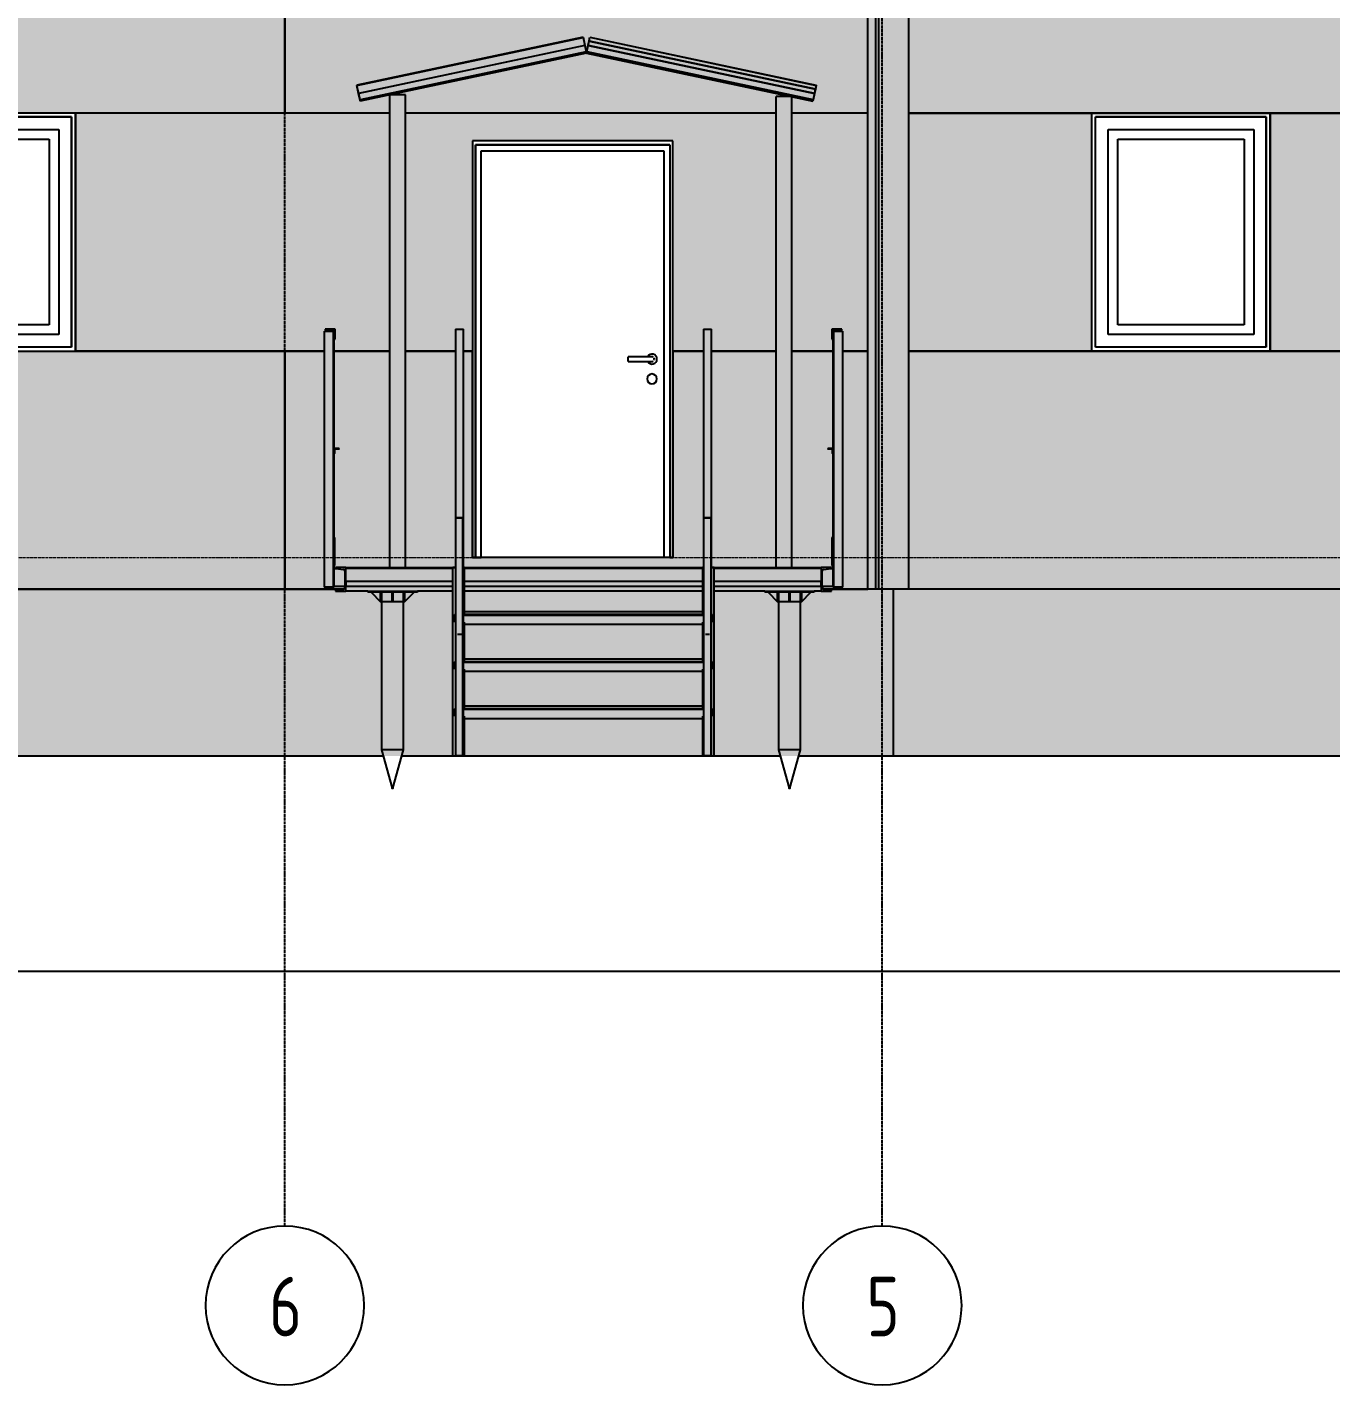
# Model space of a CAD drawing. Header units: millimetres. Extents: x 2162 to 93478, y -2737 to 52379.
# Drawn here: x 44127 to 50695, y 27258 to 34100 of the extents above; entities that cross this region are included whole.
import ezdxf

# ---------------------------------------------------------------- set-up
doc = ezdxf.new("R2010")
doc.units = ezdxf.units.MM
for name, pattern in [('Штрих 2 х 1 мм', [3, 2, -1]), ('Штрихпунктир 15 х 2 х 2 мм', [19, 15, -2, 0, -2]), ('Штрихпунктирная', [30, 25, -2.25, 0.5, -2.25])]:
    doc.linetypes.add(name, pattern=pattern)
doc.layers.add('Axes', color=40, linetype='Штрихпунктирная')
doc.layers.add('Dimension', color=4, linetype='Continuous')
for name, color, linetype, lineweight in [('Door', 7, 'Continuous', 18), ('Level', 7, 'Continuous', 9), ('Text', 219, 'Continuous', 20)]:
    doc.layers.add(name, color=color, linetype=linetype, lineweight=lineweight)
doc.styles.add('GOST Common_1', font='gost.shx', dxfattribs={"width": 0.8, "height": 250})
doc.styles.add('KOTE', font='romrust.shx', dxfattribs={"width": 0.8})
doc.dimstyles.new('ayala 100', dxfattribs={"dimscale": 50, "dimtxt": 6, "dimasz": 4.4, "dimexe": 3, "dimexo": 5, "dimgap": 1, "dimtad": 1, "dimtoh": 1, "dimdec": 0, "dimzin": 9, "dimdsep": 46, "dimtxsty": 'KOTE', "dimblk": 'ARCHTICK', "dimcen": 0, "dimdle": 3, "dimclrd": 4, "dimclre": 4, "dimclrt": 3, "dimadec": 0, "dimazin": 0, "dimtfac": 0.666667, "dimtdec": 0, "dimtix": 1, "dimtmove": 1, "dimatfit": 0, "dimfxl": 1, "dimtvp": 1, "dimtolj": 1, "dimarcsym": 0})

# ---------------------------------------------------------------- blocks, each defined once
blk = doc.blocks.new('wind02')
for p, q in [((-48392.2, 2240), (-48392.2, 1040)), ((-47492.2, 2240), (-48392.2, 2240)), ((-48372.2, 1060), (-48372.2, 2220)), ((-47512.2, 2220), (-48372.2, 2220)), ((-48372.2, 1060), (-48372.2, 2220)), ((-48372.2, 2220), (-47512.2, 2220)), ((-47512.2, 1060), (-47512.2, 2220)), ((-47512.2, 2220), (-47512.2, 1060)), ((-47492.2, 2240), (-47492.2, 1040)), ((-48309.2, 2157), (-47575.2, 2157)), ((-48309.2, 1123), (-48309.2, 2157)), ((-47575.2, 2157), (-47575.2, 1123)), ((-48260.2, 1172), (-48260.2, 2108)), ((-48260.2, 2108), (-47624.2, 2108)), ((-47624.2, 2108), (-47624.2, 1172)), ((-47624.2, 1172), (-48260.2, 1172)), ((-47575.2, 1123), (-48309.2, 1123)), ((-48392.2, 1040), (-47492.2, 1040)), ((-47512.2, 1060), (-48372.2, 1060)), ((-47512.2, 1060), (-48372.2, 1060))]:
    blk.add_line(p, q)
blk = doc.blocks.new('_ArchTick')
at = {"color": 0, "linetype": 'ByBlock', "const_width": 0.15}
blk.add_lwpolyline([(-0.5, -0.5), (0.5, 0.5)], dxfattribs=at)
blk = doc.blocks.new('*D80')
at = {"layer": 'Defpoints', "color": 0, "transparency": 16777216}
for p in [(60470.5, 29342.6), (6185.5, 28827.3), (60470.5, 28827.3)]:
    blk.add_point(p, dxfattribs=at)
at = {"layer": 'Dimension', "color": 4, "lineweight": -2, "transparency": 16777216}
for p, q in [((6185.5, 29077.3), (6185.5, 29492.6)), ((60470.5, 29077.3), (60470.5, 29492.6)), ((6035.5, 29342.6), (60620.5, 29342.6))]:
    blk.add_line(p, q, dxfattribs=at)
at = {"layer": 'Dimension', "color": 4, "lineweight": -2, "transparency": 16777216, "xscale": 220, "yscale": 220, "zscale": 220, "rotation": 180}
blk.add_blockref('_ArchTick', (6185.5, 29342.6), dxfattribs=at)
at = {"layer": 'Dimension', "color": 4, "lineweight": -2, "transparency": 16777216, "xscale": 220, "yscale": 220, "zscale": 220}
blk.add_blockref('_ArchTick', (60470.5, 29342.6), dxfattribs=at)
at = {"layer": 'Dimension', "color": 3, "transparency": 16777216, "insert": (33328, 29542.6), "char_height": 300, "attachment_point": 5, "style": 'KOTE'}
blk.add_mtext('\\A1;54285', dxfattribs=at)

msp = doc.modelspace()

# ---------------------------------------------------------------- hatches: boundary and pattern name
at = {"true_color": 0xecece7}
h = msp.add_hatch(color=254, dxfattribs=at)
h.dxf.hatch_style = 1
h.paths.add_polyline_path([(39405.5, 34607.7), (36395.5, 34607.7), (36395.5, 33667.6), (37450.5, 33667.6), (37450.5, 33667.7), (38350.5, 33667.7), (39405.5, 33667.6)])
h.paths.add_polyline_path([(36395.5, 34607.7), (33385.5, 34607.7), (33385.5, 33667.6), (34440.5, 33667.6), (34440.5, 33667.7), (35340.5, 33667.7), (36395.5, 33667.6)])
h.paths.add_polyline_path([(42415.5, 34607.7), (39405.5, 34607.7), (39405.5, 33667.6), (40460.1, 33667.6), (40460.1, 33667.7), (41360.1, 33667.7), (42415.5, 33667.6)])
h.paths.add_polyline_path([(40460.1, 33667.6), (39405.5, 33667.6), (39405.5, 32467.6), (40460.1, 32467.6)])
h.paths.add_polyline_path([(42415.5, 33667.6), (41360.1, 33667.6), (41360.1, 32467.6), (42415.5, 32467.6)])
h.paths.add_polyline_path([(42415.5, 32467.6), (41360.1, 32467.6), (40460.1, 32467.6), (39405.5, 32467.6), (39405.5, 31427.7), (42415.5, 31427.7)])
h.paths.add_polyline_path([(39405.5, 32467.6), (38350.5, 32467.6), (37450.5, 32467.6), (36395.5, 32467.6), (36395.5, 31427.7), (39405.5, 31427.7)])
h.paths.add_polyline_path([(39405.5, 31427.7), (36395.5, 31427.7), (36395.5, 31267.7), (39405.5, 31267.7)])
h.paths.add_polyline_path([(42415.5, 31427.7), (39405.5, 31427.7), (39405.5, 31267.7), (42415.5, 31267.7)])
h.paths.add_polyline_path([(37450.5, 33667.6), (36395.5, 33667.6), (36395.5, 32467.6), (37450.5, 32467.6)])
h.paths.add_polyline_path([(39405.5, 33667.6), (38350.5, 33667.6), (38350.5, 32467.6), (39405.5, 32467.6)])
h.paths.add_polyline_path([(36395.5, 33667.6), (35340.5, 33667.6), (35340.5, 32467.6), (36395.5, 32467.6)])
h.paths.add_polyline_path([(34440.5, 33667.6), (33385.5, 33667.6), (33385.5, 32467.6), (34440.5, 32467.6)])
h.paths.add_polyline_path([(36395.5, 32467.6), (35340.5, 32467.6), (34440.5, 32467.6), (33385.5, 32467.6), (33385.5, 31427.7), (36395.5, 31427.7)])
h.paths.add_polyline_path([(36395.5, 31427.7), (33385.5, 31427.7), (33385.5, 31267.7), (36395.5, 31267.7)])
h.paths.add_polyline_path([(45425.5, 32467.6), (44370.1, 32467.6), (43470.1, 32467.6), (42415.5, 32467.6), (42415.5, 31427.7), (45425.5, 31427.7)])
h.paths.add_polyline_path([(43470.1, 33667.6), (42415.5, 33667.6), (42415.5, 32467.6), (43470.1, 32467.6)])
h.paths.add_polyline_path([(45425.5, 34607.7), (42415.5, 34607.7), (42415.5, 33667.6), (43470.1, 33667.6), (43470.1, 33667.7), (44370.1, 33667.7), (45425.5, 33667.6)])
h.paths.add_polyline_path([(45425.5, 33667.6), (44370.1, 33667.6), (44370.1, 32467.6), (45425.5, 32467.6)])
h.paths.add_polyline_path([(45425.5, 31427.7), (42415.5, 31427.7), (42415.5, 31267.7), (45425.5, 31267.7)])
h = msp.add_hatch(color=254, dxfattribs=at)
h.dxf.hatch_style = 1
h.paths.add_polyline_path([(45953.8, 33667.6), (45425.5, 33667.6), (45425.5, 32467.6), (45624, 32467.6), (45624, 32567.7), (45625.8, 32567.7), (45630.8, 32572.7, -0.414214), (45629, 32574.5), (45629, 32577.7), (45679, 32577.7), (45679, 32527.7), (45678.5, 32467.6), (45953.8, 32467.6)])
h.paths.add_polyline_path([(48363, 34207.6), (48362.6, 34207.6), (48362.6, 34246.7), (48362.6, 34607.7), (45425.5, 34607.7), (45425.5, 33667.6), (45953.8, 33667.6), (45953.8, 33759.2), (45805.4, 33727.7), (45804, 33734.5), (45797.2, 33766.3), (45788.4, 33807.9), (46928.4, 34050.2), (46937.2, 34008.6), (46944, 33976.9), (46946.4, 33976.4), (46946.6, 33977.3), (46953.6, 34008.3), (46953.8, 34009.2), (46953.4, 34009.3), (46958, 34031.3), (46958.1, 34031.7), (46962.1, 34050.2), (48102.5, 33807.8), (48098.3, 33788.4), (48098.3, 33788), (48093.6, 33766), (48086.8, 33734), (48085.4, 33727.7), (47980, 33750.1), (47980, 33667.6), (48363, 33667.6)])
h.paths.add_polyline_path([(47900, 33750.1), (47980, 33750.1), (46945.4, 33970), (45953.8, 33759.2), (46033.8, 33759.2), (46033.8, 33667.6), (47900, 33667.6)], flags=17)
h.paths.add_polyline_path([(48363, 33667.6), (47980, 33667.6), (47980, 32467.6), (48186, 32467.6), (48186, 32527.7), (48181, 32527.7), (48181, 32577.7), (48231, 32577.7), (48231, 32567.7), (48234.2, 32567.7), (48236, 32567.7), (48236, 32467.6), (48363, 32467.6)])
h.paths.add_polyline_path([(48186, 32467.6), (47980, 32467.6), (47980, 31427.7), (48182, 31427.7), (48182, 31527.7), (48186, 31527.7), (48186, 31952.7), (48183, 31952.7), (48183, 31953.9, 1), (48185.4, 31953.9), (48186, 32019.6)])
h.paths.add_polyline_path([(48363, 32467.6), (48236, 32467.6), (48236, 31427.7), (48363, 31427.7)])
h.paths.add_polyline_path([(48363, 31427.7), (48236, 31427.7), (48236, 31277.7), (48234.2, 31277.7), (48196.5, 31277.7), (48191, 31277.7), (48189.2, 31277.7), (48186, 31277.7), (48186, 31282.7), (48134, 31282.7), (48134, 31270.6, 0.158626), (48137.6, 31267.7), (48363, 31267.7)])
h.paths.add_polyline_path([(45624, 32467.6), (45425.5, 32467.6), (45425.5, 31427.7), (45624, 31427.7)])
h.paths.add_polyline_path([(45624, 31427.7), (45425.5, 31427.7), (45425.5, 31267.7), (45722.4, 31267.7, 0.310096), (45727.2, 31274.7), (45727.2, 31282.7), (45674, 31282.7), (45674, 31277.7), (45670.8, 31277.7), (45669, 31277.7), (45663.5, 31277.7), (45625.8, 31277.7), (45624, 31277.7)])
at = {"true_color": 0x61993b}
h = msp.add_hatch(color=85, dxfattribs=at)
h.dxf.hatch_style = 1
h.paths.add_polyline_path([(48568, 34207.7), (48363, 34207.7), (48363, 31267.7), (48568, 31267.7)])
at = {"true_color": 0xecece7}
h = msp.add_hatch(color=254, dxfattribs=at)
h.dxf.hatch_style = 1
h.paths.add_polyline_path([(51445.5, 34207.6), (50860.9, 34207.6), (49860.9, 34207.6), (48860.9, 34207.6), (48568, 34207.6), (48568, 33667.6), (49490.1, 33667.6), (49490.1, 33667.7), (50390.1, 33667.7), (51445.5, 33667.6)])
h.paths.add_polyline_path([(51500, 34207.6), (51445.5, 34207.6), (51445.5, 33667.6), (51500, 33667.6)])
h.paths.add_polyline_path([(51445.5, 33667.6), (50390.1, 33667.6), (50390.1, 32467.6), (51445.5, 32467.6)])
h.paths.add_polyline_path([(51500, 33667.6), (51445.5, 33667.6), (51445.5, 32467.6), (51500, 32467.6)])
h.paths.add_polyline_path([(49490.1, 33667.6), (48631.6, 33667.6), (48568, 33667.6), (48568, 32467.6), (49490.1, 32467.6)])
h.paths.add_polyline_path([(51445.5, 32467.6), (48568, 32467.6), (48568, 31427.7), (51445.5, 31427.7)])
h.paths.add_polyline_path([(51500, 32467.6), (51445.5, 32467.6), (51445.5, 31427.7), (51500, 31427.7)])
h.paths.add_polyline_path([(51500, 31427.7), (51445.5, 31427.7), (51445.5, 31267.7), (51500, 31267.7)])
h.paths.add_polyline_path([(51445.5, 31427.7), (48568, 31427.7), (48568, 31267.7), (51445.5, 31267.7)])
at = {"true_color": 0x61993b}
h = msp.add_hatch(color=85, dxfattribs=at)
h.dxf.hatch_style = 1
h.paths.add_polyline_path([(45788.6, 33806.9), (45797.2, 33766.3), (46937.2, 34008.6), (46928.6, 34049.2)])
h.paths.add_polyline_path([(45797.2, 33766.3), (45804, 33734.5), (46944, 33976.8), (46937.2, 34008.6)])
h.paths.add_polyline_path([(45804, 33734.5), (45805.2, 33728.6), (46945.2, 33971), (46944, 33976.8)])
h = msp.add_hatch(color=85, dxfattribs=at)
h.dxf.hatch_style = 1
h.paths.add_polyline_path([(48086.6, 33735), (48093.4, 33767), (46953.4, 34009.3), (46946.6, 33977.3)])
h.paths.add_polyline_path([(46958, 34031.3), (46953.4, 34009.3), (48093.4, 33767), (48098, 33789)])
h.paths.add_polyline_path([(46962.1, 34050.2), (46958.1, 34031.7), (48098.1, 33789.3), (48102.1, 33807.9)])
h.paths.add_polyline_path([(46946.6, 33977.3), (46945.2, 33971), (48085.2, 33728.6), (48086.6, 33735)])
h = msp.add_hatch(color=85, dxfattribs=at)
h.dxf.hatch_style = 1
h.paths.add_polyline_path([(46033.8, 33776.8), (45953.8, 33776.9), (45953.8, 31377.8), (46033.8, 31377.7)])
h = msp.add_hatch(color=85, dxfattribs=at)
h.dxf.hatch_style = 1
h.paths.add_polyline_path([(47980, 33759.1), (47900, 33759.3), (47900, 31377.7), (47980, 31377.5)])
at = {"true_color": 0xecece7}
h = msp.add_hatch(color=254, dxfattribs=at)
h.dxf.hatch_style = 1
h.paths.add_polyline_path([(46370.1, 33527.7), (47380.1, 33527.7), (47380.1, 32467.6), (47534.9, 32467.6), (47534.9, 32563.7), (47534.9, 32577.7), (47574.9, 32577.7), (47574.9, 32563.7), (47574.9, 32467.6), (47900, 32467.6), (47900, 33667.6), (46033.8, 33667.6), (46033.8, 32467.6), (46284.9, 32467.6), (46284.9, 32563.7), (46284.9, 32577.7), (46324.9, 32577.7), (46324.9, 32563.7), (46324.9, 32467.6), (46370.1, 32467.6)])
h.paths.add_polyline_path([(47574.9, 31627.7), (47574.9, 31427.7), (47900, 31427.7), (47900, 32467.6), (47574.9, 32467.6)])
h.paths.add_polyline_path([(46033.8, 31427.7), (46284.9, 31427.7), (46284.9, 31627.7), (46284.9, 32467.6), (46033.8, 32467.6)])
h.paths.add_polyline_path([(47534.9, 32467.6), (47380.1, 32467.6), (47380.1, 31427.7), (47534.9, 31427.7), (47534.9, 31627.7)])
h.paths.add_polyline_path([(46324.9, 31627.7), (46324.9, 31427.7), (46370.1, 31427.7), (46370.1, 32467.6), (46324.9, 32467.6)])
at = {"true_color": 0x61993b}
h = msp.add_hatch(color=85, dxfattribs=at)
h.dxf.hatch_style = 1
h.paths.add_polyline_path([(45674, 32580.6), (45624, 32580.6), (45624, 31435.3), (45624, 31277.7), (45674, 31277.7), (45674, 31440.6)])
h = msp.add_hatch(color=85, dxfattribs=at)
h.dxf.hatch_style = 1
h.paths.add_polyline_path([(46324.7, 32577.7), (46284.9, 32577.7), (46284.9, 31432.4), (46284.9, 31287.7), (46322.8, 31027.7), (46324.8, 31437.7)])
h = msp.add_hatch(color=85, dxfattribs=at)
h.dxf.hatch_style = 1
h.paths.add_polyline_path([(47574.8, 32577.6), (47534.9, 32577.6), (47534.9, 31432.2), (47534.9, 31287.6), (47572.9, 31027.5), (47574.8, 31437.6)])
h = msp.add_hatch(color=85, dxfattribs=at)
h.dxf.hatch_style = 1
h.paths.add_polyline_path([(48236, 32567.7), (48186, 32567.7), (48186, 31422.4), (48186, 31277.7), (48236, 31277.7), (48236.1, 31352.7)])
at = {"true_color": 0xecece7}
h = msp.add_hatch(color=254, dxfattribs=at)
h.dxf.hatch_style = 1
h.paths.add_polyline_path([(45953.8, 32467.6), (45674, 32467.6), (45674, 31977.7), (45699, 31977.7), (45699, 31975.9, -0.414214), (45697.8, 31974.7), (45680.5, 31974.7, 0.414214), (45677, 31971.2), (45677, 31953.9, -0.414214), (45675.8, 31952.7), (45674, 31952.7), (45674, 31527.7), (45678, 31527.7), (45678, 31427.7), (45953.8, 31427.7)])
h = msp.add_hatch(color=254, dxfattribs=at)
h.dxf.hatch_style = 1
edge = h.paths.add_edge_path()
edge.add_line((45673.5, 31372.3), (45682.2, 31372.3))
edge.add_line((45682.2, 31372.3), (45720.1, 31367.7))
edge.add_arc((45719.2, 31360.3), 7.5, 0, 83.15723, ccw=False)
edge.add_line((45726.7, 31360.3), (45726.7, 31267.8))
edge.add_line((45726.7, 31267.8), (45673.5, 31267.8))
edge.add_line((45673.5, 31267.8), (45673.5, 31372.3))
edge = h.paths.add_edge_path()
edge.add_line((45673.7, 31427.3), (45953.3, 31427.3))
edge.add_line((45953.3, 31427.3), (45953.3, 31377.7))
edge.add_line((45953.3, 31377.7), (45731.5, 31377.7))
edge.add_line((45731.5, 31377.7), (45679.5, 31377.3))
edge.add_line((45679.5, 31377.3), (45679.5, 31375.3))
edge.add_arc((45682.5, 31375.3), 3, 180, 263.15723)
edge.add_line((45682.2, 31372.3), (45682.2, 31372.3))
edge.add_line((45682.2, 31372.3), (45673.5, 31372.3))
edge.add_line((45673.5, 31372.3), (45673.5, 31387.3))
edge.add_line((45673.5, 31387.3), (45673.7, 31387.3))
edge.add_line((45673.7, 31387.3), (45673.7, 31427.3))
h.paths.add_polyline_path([(46033.3, 31427.3), (46284.7, 31427.3), (46284.7, 31377.7), (46033.3, 31377.7)])
h = msp.add_hatch(color=254, dxfattribs=at)
h.dxf.hatch_style = 1
h.paths.add_polyline_path([(47534.3, 31427.6), (46324.3, 31427.6), (46324.3, 31378), (47534.3, 31378)])
h = msp.add_hatch(color=254, dxfattribs=at)
h.dxf.hatch_style = 1
h.paths.add_polyline_path([(48185.7, 31372.6), (48177, 31372.6), (48139.1, 31368, 0.379651), (48132.5, 31360.6), (48132.5, 31282.6), (48185.7, 31282.6)])
h.paths.add_polyline_path([(48181.7, 31427.6), (47979.7, 31427.6), (47979.7, 31378), (48127.7, 31378), (48179.7, 31377.6), (48179.7, 31375.6, -0.379651), (48177.1, 31372.6), (48177, 31372.6), (48185.7, 31372.6), (48185.7, 31387.6), (48181.7, 31387.6)])
h.paths.add_polyline_path([(47899.7, 31427.6), (47574.5, 31427.6), (47574.5, 31378), (47899.7, 31378)])
at = {"true_color": 0x61993b}
h = msp.add_hatch(color=85, dxfattribs=at)
h.dxf.hatch_style = 1
h.paths.add_polyline_path([(46271.9, 31377.7), (45732, 31377.7), (45680, 31377.7), (45680, 31375.6, 0.379651), (45682.7, 31372.7), (45720.6, 31368.1, -0.379651), (45727.2, 31360.7), (45727.2, 31274.7, -0.379651), (45720.6, 31267.2), (45682.7, 31262.6, 0.379651), (45680, 31259.7), (45680, 31257.7), (45732, 31257.7), (46271.9, 31257.7)])
h = msp.add_hatch(color=85, dxfattribs=at)
h.dxf.hatch_style = 1
edge = h.paths.add_edge_path()
edge.add_line((46271.9, 31377.8), (48128.1, 31377.8))
edge.add_line((48128.1, 31377.8), (48180.1, 31377.8))
edge.add_line((48180.1, 31377.8), (48180.1, 31375.7))
edge.add_arc((48177.1, 31375.7), 3, -83.15723, 0, ccw=False)
edge.add_line((48177.5, 31372.8), (48139.5, 31368.2))
edge.add_arc((48140.4, 31360.8), 7.5, 96.84277, 180)
edge.add_line((48132.9, 31360.8), (48132.9, 31274.8))
edge.add_arc((48140.4, 31274.8), 7.5, 180, 263.15723)
edge.add_line((48139.5, 31267.3), (48177.5, 31262.8))
edge.add_arc((48177.1, 31259.8), 3, 0, 83.15723, ccw=False)
edge.add_line((48180.1, 31259.8), (48180.1, 31257.8))
edge.add_line((48180.1, 31257.8), (48128.1, 31257.8))
edge.add_line((48128.1, 31257.8), (46271.9, 31257.8))
edge.add_line((46271.9, 31257.8), (46271.9, 31377.8))
h = msp.add_hatch(color=85, dxfattribs=at)
h.dxf.hatch_style = 1
h.paths.add_polyline_path([(60590.5, 31267.7), (9190, 31267.7), (9190, 30427.7), (60590.5, 30427.7)])

# ---------------------------------------------------------------- linework, layer by layer
for p, q in [((45425.5, 33667.6), (45425.5, 34607.7)), ((45425.5, 34607.7), (45425.5, 33667.6)), ((48403, 31267.7), (48403, 34607.7)), ((48418, 31267.7), (48418, 34607.7)), ((46928.4, 34050.2), (45788.4, 33807.9)), ((45788.6, 33806.9), (46928.6, 34049.2)), ((46928.6, 34049.2), (45788.6, 33806.9)), ((45788.8, 33805.9), (46928.8, 34048.2)), ((46937.2, 34008.6), (45797.2, 33766.3)), ((46937.4, 34007.6), (45797.4, 33765.3)), ((46928.6, 34049.2), (46937.2, 34008.6)), ((46928.8, 34048.2), (46937.4, 34007.6)), ((46937.2, 34008.6), (46944, 33976.8)), ((46937.4, 34007.6), (46944.2, 33975.9)), ((46946.6, 33977.3), (46953.4, 34009.3)), ((46946.8, 33976.3), (46953.6, 34008.3)), ((46953.4, 34009.3), (46958, 34031.3)), ((46953.4, 34009.3), (48093.4, 33767)), ((46953.6, 34008.3), (46958.3, 34030.3)), ((46953.6, 34008.3), (48093.6, 33766)), ((46958, 34031.3), (46958.1, 34031.7)), ((46958, 34031.3), (48098, 33789)), ((46958.1, 34031.7), (46962.1, 34050.2)), ((46958.1, 34031.7), (48098.1, 33789.3)), ((46958.3, 34030.7), (46962.3, 34049.2)), ((46958.3, 34030.3), (46958.3, 34030.7)), ((46958.3, 34030.7), (48098.3, 33788.4)), ((46958.3, 34030.3), (48098.3, 33788)), ((46962.1, 34050.2), (48102.1, 33807.9)), ((46962.3, 34049.2), (48102.3, 33806.9)), ((46944, 33976.8), (45804, 33734.5)), ((46944.2, 33975.9), (45804.2, 33733.5)), ((46945.2, 33971), (45805.2, 33728.6)), ((46945.4, 33970), (45805.4, 33727.7)), ((46944, 33976.8), (46945.2, 33971)), ((46944.2, 33975.9), (46945.4, 33970)), ((46945.2, 33971), (46946.6, 33977.3)), ((46945.2, 33971), (48085.2, 33728.6)), ((46945.4, 33970), (46946.8, 33976.3)), ((46945.4, 33970), (48085.4, 33727.7)), ((46946.6, 33977.3), (48086.6, 33735)), ((46946.8, 33976.3), (48086.8, 33734)), ((45797.2, 33766.3), (45788.6, 33806.9)), ((45797.4, 33765.3), (45788.8, 33805.9)), ((48102.1, 33807.9), (48098.1, 33789.3)), ((48102.3, 33806.9), (48098.3, 33788.4)), ((45804, 33734.5), (45797.2, 33766.3)), ((45804.2, 33733.5), (45797.4, 33765.3)), ((45805.2, 33728.6), (45804, 33734.5)), ((45805.4, 33727.7), (45804.2, 33733.5)), ((45953.8, 31377.7), (45953.8, 33759.2)), ((46033.8, 33759.2), (45953.8, 33759.2)), ((46033.8, 31377.7), (46033.8, 33759.2)), ((47900, 31377.7), (47900, 33750.1)), ((47980, 33750.1), (47900, 33750.1)), ((47980, 31377.7), (47980, 33750.1)), ((48086.6, 33735), (48085.2, 33728.6)), ((48086.8, 33734), (48085.4, 33727.7)), ((48093.4, 33767), (48086.6, 33735)), ((48093.6, 33766), (48086.8, 33734)), ((48098, 33789), (48093.4, 33767)), ((48098.3, 33788), (48093.6, 33766)), ((48098.1, 33789.3), (48098, 33789)), ((48098.3, 33788.4), (48098.3, 33788)), ((45425.5, 33667.6), (33014.4, 33667.6)), ((44370.1, 33667.6), (43470.1, 33667.6)), ((44370.1, 32467.7), (44370.1, 33667.7)), ((45953.8, 33667.6), (44370.1, 33667.6)), ((45425.5, 33667.6), (44370.1, 33667.6)), ((45953.8, 33667.6), (45425.5, 33667.6)), ((47900, 33667.6), (46033.8, 33667.6)), ((47900, 33667.6), (46033.8, 33667.6)), ((48363, 33667.6), (47980, 33667.6)), ((48363, 33667.6), (47980, 33667.6)), ((52284.3, 33667.6), (48568, 33667.6)), ((48568, 33667.6), (52284.3, 33667.6)), ((51555, 33667.6), (48631.6, 33667.6)), ((49490.1, 33667.7), (49490.1, 32467.7)), ((50390.1, 32467.7), (50390.1, 33667.7)), ((46370.1, 33527.7), (46370.1, 32467.6)), ((47380.1, 33527.7), (46370.1, 33527.7)), ((47380.1, 33527.7), (46370.1, 33527.7)), ((46370.1, 33527.7), (46370.1, 31427.7)), ((47380.1, 32467.6), (47380.1, 33527.7)), ((47380.1, 31427.7), (47380.1, 33527.7)), ((46385.1, 31427.7), (46385.1, 33507.7)), ((46385.1, 33507.7), (47365.1, 33507.7)), ((47365.1, 33507.7), (46385.1, 33507.7)), ((46385.1, 33507.7), (46385.1, 31427.7)), ((46415.1, 33477.7), (47335.1, 33477.7)), ((46415.1, 31427.7), (46415.1, 33477.7)), ((47335.1, 33477.7), (47335.1, 31427.7)), ((47365.1, 33507.7), (47365.1, 31427.7)), ((47365.1, 33507.7), (47365.1, 31427.7)), ((45624, 32567.7), (45625.8, 32567.7)), ((45669, 32567.7), (45670.8, 32567.7)), ((48191, 32567.7), (48196.5, 32567.7)), ((43470.1, 32467.6), (44370.1, 32467.6)), ((45624.3, 32467.6), (44370.1, 32467.6)), ((44370.1, 32467.6), (45425.5, 32467.6)), ((45425.5, 31267.7), (45425.5, 32467.6)), ((45425.5, 32467.6), (45624.3, 32467.6)), ((45425.5, 32467.6), (45425.5, 31267.7)), ((45953.8, 32467.6), (45674, 32467.6)), ((45674, 32467.6), (45953.8, 32467.6)), ((46284.9, 32467.6), (46033.8, 32467.6)), ((46033.8, 32467.6), (46284.9, 32467.6)), ((46370.1, 32467.6), (46324.9, 32467.6)), ((46324.9, 32467.6), (46370.1, 32467.6)), ((46370.1, 31427.7), (46370.1, 32467.6)), ((47255.1, 32439.7), (47155.1, 32439.7)), ((47155.1, 32427.7), (47155.1, 32439.7)), ((47534.9, 32467.6), (47380.1, 32467.6)), ((47380.1, 32467.6), (47534.9, 32467.6)), ((47380.1, 32467.6), (47380.1, 31427.7)), ((47900, 32467.6), (47574.9, 32467.6)), ((47574.9, 32467.6), (47900, 32467.6)), ((48186, 32467.6), (47980, 32467.6)), ((47980, 32467.6), (48186, 32467.6)), ((48363, 32467.6), (48235.8, 32467.6)), ((48235.8, 32467.6), (48363, 32467.6)), ((48568, 32467.6), (51954.8, 32467.6)), ((51954.8, 32467.6), (48568, 32467.6)), ((48568, 32467.6), (51555, 32467.6)), ((47155.1, 32415.7), (47155.1, 32427.7)), ((47155.1, 32415.7), (47255.1, 32415.7)), ((46324.9, 31627.7), (46284.9, 31627.7)), ((47574.9, 31627.7), (47534.9, 31627.7)), ((47380.1, 31427.7), (46370.1, 31427.7)), ((46370.1, 31427.7), (46385.1, 31427.7)), ((46385.1, 31427.7), (46415.1, 31427.7)), ((47365.1, 31427.7), (47335.1, 31427.7)), ((47365.1, 31427.7), (47380.1, 31427.7)), ((45732, 31375.2), (45732, 31375.9)), ((45722.4, 31267.7), (33172, 31267.7)), ((39405.5, 31267.7), (45425.5, 31267.7)), ((45425.5, 31267.7), (45722.4, 31267.7)), ((45669, 31277.7), (45663.5, 31277.7)), ((48363, 31267.7), (48137.7, 31267.7)), ((48137.7, 31267.7), (48363, 31267.7)), ((48191, 31277.7), (48189.2, 31277.7)), ((48236, 31277.7), (48234.2, 31277.7)), ((48490, 31267.7), (48490, 30427.7)), ((52052.9, 31267.7), (48568, 31267.7)), ((52052.9, 31267.7), (48568, 31267.7)), ((46314.9, 31039.9), (46294.9, 31039.9)), ((47564.9, 31039.9), (47544.9, 31039.9)), ((33053.9, 30427.7), (45922.2, 30427.7)), ((46013.9, 30427.7), (46271.9, 30427.7)), ((46329.9, 30427.7), (47529.9, 30427.7)), ((47587.9, 30427.7), (47922.2, 30427.7)), ((48013.9, 30427.7), (52239.7, 30427.7)), ((45968, 30264.6), (45966.1, 30264.6)), ((45969.9, 30264.6), (45968, 30264.6)), ((47968, 30264.6), (47966.1, 30264.6)), ((47969.9, 30264.6), (47968, 30264.6))]:
    msp.add_line(p, q)
at = {"color": 0}
for p, q in [((48363, 31267.7), (48363, 34607.7)), ((48568, 34607.7), (48568, 31267.7)), ((45624, 32567.7), (45624, 31277.7)), ((45625.8, 32567.7), (45663.5, 32567.7)), ((45679, 32577.7), (45629, 32577.7)), ((45629, 32577.7), (45629, 32574.5)), ((45630.8, 32572.7), (45668.5, 32572.7)), ((45663.5, 32567.7), (45669, 32567.7)), ((45669, 32567.7), (45669, 31277.7)), ((45670.8, 32567.7), (45674, 32567.7)), ((45679, 32527.7), (45679, 32577.7)), ((46284.9, 32577.7), (46324.9, 32577.7)), ((46284.9, 32577.7), (46284.9, 32563.7)), ((46324.9, 32563.7), (46324.9, 32577.7)), ((47534.9, 32577.7), (47574.9, 32577.7)), ((47534.9, 32577.7), (47534.9, 32563.7)), ((47574.9, 32563.7), (47574.9, 32577.7)), ((48181, 32577.7), (48181, 32527.7)), ((48231, 32577.7), (48181, 32577.7)), ((48186.1, 32567.7), (48189.2, 32567.7)), ((48189.2, 32567.7), (48191, 32567.7)), ((48191, 31277.7), (48191, 32567.7)), ((48191.5, 32572.7), (48229.2, 32572.7)), ((48196.5, 32567.7), (48234.2, 32567.7)), ((48231, 32574.5), (48231, 32577.7)), ((48234.2, 32567.7), (48236, 32567.7)), ((48236, 31277.7), (48236, 32567.7)), ((45674, 32567.2), (45674, 32529.5)), ((45674, 31977.7), (45674, 32529.5)), ((45675.8, 32527.7), (45679, 32527.7)), ((46284.9, 32563.7), (46284.9, 31627.7)), ((46324.9, 31627.7), (46324.9, 32563.7)), ((47534.9, 32563.7), (47534.9, 31627.7)), ((47574.9, 31627.7), (47574.9, 32563.7)), ((48181, 32527.7), (48184.2, 32527.7)), ((48186, 32529.5), (48186, 32567.2)), ((48186, 32529.5), (48186, 31977.7)), ((45674, 31977.7), (45674, 31952.7)), ((45699, 31977.7), (45674, 31977.7)), ((45674, 31952.7), (45675.8, 31952.7)), ((45674, 31527.7), (45674, 31952.7)), ((45677, 31953.9), (45677, 31971.2)), ((45680.5, 31974.7), (45697.8, 31974.7)), ((45699, 31975.9), (45699, 31977.7)), ((48186, 31977.7), (48161, 31977.7)), ((48161, 31977.7), (48161, 31975.9)), ((48162.2, 31974.7), (48179.5, 31974.7)), ((48183, 31971.2), (48183, 31953.9)), ((48184.2, 31952.7), (48186, 31952.7)), ((48186, 31952.7), (48186, 31977.7)), ((48186, 31952.7), (48186, 31527.7)), ((46284.9, 31627.7), (46324.9, 31627.7)), ((46284.9, 31627.7), (46284.9, 30427.7)), ((46324.9, 30427.7), (46324.9, 31627.7)), ((47534.9, 31627.7), (47574.9, 31627.7)), ((47534.9, 31627.7), (47534.9, 30427.7)), ((47574.9, 30427.7), (47574.9, 31627.7)), ((45678, 31527.7), (45674, 31527.7)), ((45674, 31527.7), (45674, 31387.7)), ((45678, 31387.7), (45678, 31527.7)), ((48186, 31527.7), (48182, 31527.7)), ((48182, 31527.7), (48182, 31387.7)), ((48186, 31387.7), (48186, 31527.7)), ((45674, 31387.7), (45678, 31387.7)), ((45674, 31277.7), (45674, 31387.7)), ((45674, 31372.7), (45682.7, 31372.7)), ((45732, 31377.7), (45680, 31377.7)), ((45680, 31377.7), (45680, 31375.7)), ((45682.7, 31372.7), (45720.6, 31368.1)), ((45727.2, 31360.7), (45727.2, 31274.7)), ((45732, 31378.1), (46284.9, 31378.1)), ((45732, 31375.9), (45732, 31377.7)), ((45732, 31377.7), (46284.9, 31377.7)), ((45732, 31257.7), (45732, 31377.7)), ((45732, 31373.2), (46271.9, 31373.2)), ((46271.9, 30427.7), (46271.9, 31377.7)), ((46284.9, 31377.7), (46271.9, 31377.7)), ((46324.9, 31378.1), (47534.9, 31378.1)), ((46329.9, 31377.7), (46324.9, 31377.7)), ((46324.9, 31377.7), (47534.9, 31377.7)), ((46329.9, 31155.2), (46329.9, 31377.7)), ((46329.9, 31373.2), (47529.9, 31373.2)), ((47529.9, 31377.7), (47529.9, 31155.2)), ((47534.9, 31377.7), (47529.9, 31377.7)), ((47574.9, 31378.1), (48128, 31378.1)), ((47587.9, 31377.7), (47574.9, 31377.7)), ((47574.9, 31377.7), (48128, 31377.7)), ((47587.9, 30427.7), (47587.9, 31377.7)), ((47587.9, 31373.2), (48128, 31373.2)), ((48128, 31377.7), (48128, 31375.9)), ((48128, 31377.7), (48128, 31257.7)), ((48180, 31377.7), (48128, 31377.7)), ((48128, 31375.9), (48128, 31375.2)), ((48132.8, 31274.7), (48132.8, 31360.7)), ((48139.4, 31368.1), (48177.4, 31372.7)), ((48177.4, 31372.7), (48186, 31372.7)), ((48180, 31375.7), (48180, 31377.7)), ((48182, 31387.7), (48186, 31387.7)), ((48186, 31387.7), (48186, 31277.7)), ((45625.8, 31277.7), (45624, 31277.7)), ((45663.5, 31277.7), (45625.8, 31277.7)), ((45670.8, 31277.7), (45669, 31277.7)), ((45674, 31277.7), (45670.8, 31277.7)), ((45674, 31282.7), (45727.2, 31282.7)), ((45732, 31307.7), (46271.9, 31307.7)), ((45732, 31282.7), (46271.9, 31282.7)), ((45733, 31307.8), (45733, 31282.7)), ((46329.9, 31307.7), (47529.9, 31307.7)), ((46329.9, 31282.7), (47529.9, 31282.7)), ((47587.9, 31307.7), (48128, 31307.7)), ((47587.9, 31282.7), (48128, 31282.7)), ((48127, 31282.7), (48127, 31307.8)), ((48132.8, 31282.7), (48186, 31282.7)), ((48134, 31282.7), (48134, 31270.7)), ((48189.2, 31277.7), (48186, 31277.7)), ((48196.5, 31277.7), (48191, 31277.7)), ((48234.2, 31277.7), (48196.5, 31277.7)), ((48403, 31267.7), (48363, 31267.7)), ((48418, 31267.7), (48403, 31267.7)), ((48568, 31267.7), (48418, 31267.7)), ((45680, 31259.7), (45680, 31257.7)), ((45680, 31257.7), (45732, 31257.7)), ((45720.6, 31267.2), (45682.7, 31262.7)), ((45843, 31257.7), (45732, 31257.7)), ((45843, 31257.7), (46093, 31257.7)), ((45843, 31257.7), (45843, 31253.7)), ((46093, 31253.7), (45843, 31253.7)), ((45859.9, 31253.7), (45908, 31203.7)), ((45908, 31203.7), (45908, 31253.7)), ((45908, 31253.7), (45908, 31203.7)), ((45968, 31203.7), (45908, 31203.7)), ((45913, 31253.7), (45913, 30457.7)), ((45966, 31203.8), (45966, 31253.7)), ((45970, 31203.8), (45966, 31203.8)), ((46028, 31203.7), (45968, 31203.7)), ((45970, 31253.7), (45970, 31203.8)), ((46023, 30457.7), (46023, 31253.7)), ((46028, 31253.7), (46028, 31203.7)), ((46028, 31203.7), (46076.1, 31253.7)), ((46028, 31203.7), (46028, 31253.7)), ((46093, 31257.7), (46093, 31253.7)), ((46271.9, 31257.7), (46093, 31257.7)), ((47529.9, 31257.7), (46329.9, 31257.7)), ((47843, 31257.7), (47587.9, 31257.7)), ((47843, 31257.7), (48093, 31257.7)), ((47843, 31257.7), (47843, 31253.7)), ((48093, 31253.7), (47843, 31253.7)), ((47859.9, 31253.7), (47908, 31203.7)), ((47908, 31203.7), (47908, 31253.7)), ((47908, 31253.7), (47908, 31203.7)), ((47968, 31203.7), (47908, 31203.7)), ((47913, 31253.7), (47913, 30457.7)), ((47966, 31203.8), (47966, 31253.7)), ((47970, 31203.8), (47966, 31203.8)), ((48028, 31203.7), (47968, 31203.7)), ((47970, 31253.7), (47970, 31203.8)), ((48023, 30457.7), (48023, 31253.7)), ((48028, 31253.7), (48028, 31203.7)), ((48028, 31203.7), (48076.1, 31253.7)), ((48028, 31203.7), (48028, 31253.7)), ((48093, 31257.7), (48093, 31253.7)), ((48128, 31257.7), (48093, 31257.7)), ((48128, 31257.7), (48180, 31257.7)), ((48177.4, 31262.7), (48139.4, 31267.2)), ((48180, 31257.7), (48180, 31259.7)), ((46279.9, 31102.4), (46279.9, 31140.2)), ((46279.9, 31140.2), (46284.9, 31140.2)), ((46324.9, 31140.2), (47534.9, 31140.2)), ((46329.9, 31140.2), (46329.9, 31155.2)), ((46329.9, 31155.2), (47529.9, 31155.2)), ((47529.9, 31140.2), (46329.9, 31140.2)), ((47529.9, 31155.2), (47529.9, 31140.2)), ((47574.9, 31140.2), (47579.9, 31140.2)), ((47579.9, 31140.2), (47579.9, 31102.4)), ((46329.9, 30917.7), (46329.9, 31102.4)), ((47529.9, 31090.2), (46329.9, 31090.2)), ((47529.9, 31102.4), (47529.9, 30917.7)), ((46279.9, 30864.9), (46279.9, 30902.7)), ((46279.9, 30902.7), (46284.9, 30902.7)), ((46324.9, 30902.7), (47534.9, 30902.7)), ((46329.9, 30902.7), (46329.9, 30917.7)), ((46329.9, 30917.7), (47529.9, 30917.7)), ((47529.9, 30902.7), (46329.9, 30902.7)), ((46329.9, 30680.2), (46329.9, 30864.9)), ((47529.9, 30917.7), (47529.9, 30902.7)), ((47529.9, 30864.9), (47529.9, 30680.2)), ((47574.9, 30902.7), (47579.9, 30902.7)), ((47579.9, 30902.7), (47579.9, 30864.9)), ((47529.9, 30852.7), (46329.9, 30852.7)), ((46279.9, 30627.4), (46279.9, 30665.2)), ((46279.9, 30665.2), (46284.9, 30665.2)), ((46324.9, 30665.2), (47534.9, 30665.2)), ((46329.9, 30665.2), (46329.9, 30680.2)), ((46329.9, 30680.2), (47529.9, 30680.2)), ((47529.9, 30665.2), (46329.9, 30665.2)), ((47529.9, 30680.2), (47529.9, 30665.2)), ((47574.9, 30665.2), (47579.9, 30665.2)), ((47579.9, 30665.2), (47579.9, 30627.4)), ((46329.9, 30427.7), (46329.9, 30627.4)), ((47529.9, 30615.2), (46329.9, 30615.2)), ((47529.9, 30627.4), (47529.9, 30427.7)), ((45913, 30457.7), (45966.1, 30264.6)), ((45914.4, 30457.7), (45913, 30457.7)), ((45914, 30457.7), (45913, 30457.7)), ((45923.7, 30457.7), (45914.9, 30457.7)), ((45926.3, 30457.7), (45925, 30457.7)), ((45943, 30457.7), (45926.2, 30457.7)), ((45946.3, 30457.7), (45944.2, 30457.7)), ((45968, 30457.7), (45946.2, 30457.7)), ((45989.8, 30457.7), (45968, 30457.7)), ((45969.9, 30264.6), (46023, 30457.7)), ((45991.9, 30457.7), (45989.8, 30457.7)), ((46009.8, 30457.7), (45993.1, 30457.7)), ((46011, 30457.7), (46009.8, 30457.7)), ((46021.1, 30457.7), (46011.4, 30457.7)), ((46023, 30457.7), (46022, 30457.7)), ((47913, 30457.7), (47966.1, 30264.6)), ((47914.4, 30457.7), (47913, 30457.7)), ((47914, 30457.7), (47913, 30457.7)), ((47923.7, 30457.7), (47914.9, 30457.7)), ((47926.3, 30457.7), (47925, 30457.7)), ((47943, 30457.7), (47926.2, 30457.7)), ((47946.3, 30457.7), (47944.2, 30457.7)), ((47968, 30457.7), (47946.2, 30457.7)), ((47989.6, 30457.7), (47968, 30457.7)), ((47969.9, 30264.6), (48023, 30457.7)), ((47991.9, 30457.7), (47989.6, 30457.7)), ((48009.8, 30457.7), (47993.1, 30457.7)), ((48011, 30457.7), (48009.8, 30457.7)), ((48021.1, 30457.7), (48011.4, 30457.7)), ((48023, 30457.7), (48022, 30457.7)), ((46271.9, 30427.7), (46329.9, 30427.7)), ((46324.9, 30427.7), (46284.9, 30427.7)), ((47529.9, 30427.7), (47587.9, 30427.7)), ((47574.9, 30427.7), (47534.9, 30427.7))]:
    msp.add_line(p, q, dxfattribs=at)
at = {"linetype": 'Штрих 2 х 1 мм'}
for p, q in [((46286.9, 30427.7), (46286.9, 31627.7)), ((46322.9, 30427.7), (46322.9, 31627.7)), ((47536.9, 30427.7), (47536.9, 31627.7)), ((47572.9, 30427.7), (47572.9, 31627.7)), ((46284.9, 31136.2), (46279.9, 31136.2)), ((47534.9, 31136.2), (46324.9, 31136.2)), ((47579.9, 31136.2), (47574.9, 31136.2)), ((46284.9, 30898.7), (46279.9, 30898.7)), ((47534.9, 30898.7), (46324.9, 30898.7)), ((47579.9, 30898.7), (47574.9, 30898.7)), ((46284.9, 30661.2), (46279.9, 30661.2)), ((47534.9, 30661.2), (46324.9, 30661.2)), ((47579.9, 30661.2), (47574.9, 30661.2))]:
    msp.add_line(p, q, dxfattribs=at)
at = {"flags": 128}
for points in [[(47275.1, 32439.7), (47275.1, 32439.7), (47275, 32439.7), (47274.9, 32439.7), (47274.8, 32439.7), (47274.7, 32439.7), (47274.5, 32439.7), (47274.3, 32439.7), (47274.1, 32439.7), (47273.8, 32439.7), (47273.5, 32439.7), (47273.2, 32439.7), (47272.8, 32439.7), (47272.4, 32439.7), (47272, 32439.7), (47271.6, 32439.7), (47271.1, 32439.7), (47270.6, 32439.7), (47270.1, 32439.7), (47269.6, 32439.7), (47269, 32439.7), (47268.4, 32439.7), (47267.8, 32439.7), (47267.2, 32439.7), (47266.6, 32439.7), (47265.9, 32439.7), (47265.2, 32439.7), (47264.5, 32439.7), (47263.8, 32439.7), (47263.1, 32439.7), (47262.3, 32439.7), (47261.6, 32439.7), (47260.8, 32439.7), (47260.1, 32439.7), (47259.3, 32439.7), (47258.5, 32439.7), (47257.7, 32439.7), (47256.9, 32439.7), (47256.1, 32439.7), (47255.3, 32439.7), (47255.1, 32439.7)], [(47255.1, 32415.7), (47255.9, 32415.7), (47256.7, 32415.7), (47257.5, 32415.7), (47258.3, 32415.7), (47259.1, 32415.7), (47259.8, 32415.7), (47260.6, 32415.7), (47261.4, 32415.7), (47262.1, 32415.7), (47262.9, 32415.7), (47263.6, 32415.7), (47264.3, 32415.7), (47265, 32415.7), (47265.7, 32415.7), (47266.4, 32415.7), (47267, 32415.7), (47267.7, 32415.7), (47268.3, 32415.7), (47268.9, 32415.7), (47269.4, 32415.7), (47270, 32415.7), (47270.5, 32415.7), (47271, 32415.7), (47271.5, 32415.7), (47271.9, 32415.7), (47272.3, 32415.7), (47272.7, 32415.7), (47273.1, 32415.7), (47273.4, 32415.7), (47273.7, 32415.7), (47274, 32415.7), (47274.2, 32415.7), (47274.5, 32415.7), (47274.6, 32415.7), (47274.8, 32415.7), (47274.9, 32415.7), (47275, 32415.7), (47275.1, 32415.7), (47275.1, 32415.7)]]:
    msp.add_lwpolyline(points, dxfattribs=at)
at = {"color": 0, "flags": 128}
for points in [[(45968, 30263.3), (45967.9, 30263.3), (45967.8, 30263.3), (45967.8, 30263.3), (45967.7, 30263.3), (45967.6, 30263.4), (45967.5, 30263.4), (45967.4, 30263.4), (45967.4, 30263.4), (45967.3, 30263.4), (45967.2, 30263.5), (45967.1, 30263.5), (45967.1, 30263.5), (45967, 30263.6), (45966.9, 30263.6), (45966.9, 30263.7), (45966.8, 30263.7), (45966.7, 30263.8), (45966.7, 30263.8), (45966.6, 30263.9), (45966.5, 30263.9), (45966.5, 30264), (45966.4, 30264.1), (45966.4, 30264.1), (45966.3, 30264.2), (45966.3, 30264.2), (45966.3, 30264.3), (45966.2, 30264.4), (45966.2, 30264.5), (45966.1, 30264.5), (45966.1, 30264.6)], [(45969.9, 30264.6), (45969.9, 30264.5), (45969.9, 30264.4), (45969.8, 30264.4), (45969.8, 30264.3), (45969.7, 30264.2), (45969.7, 30264.2), (45969.6, 30264.1), (45969.6, 30264), (45969.5, 30264), (45969.5, 30263.9), (45969.4, 30263.9), (45969.4, 30263.8), (45969.3, 30263.7), (45969.2, 30263.7), (45969.2, 30263.7), (45969.1, 30263.6), (45969, 30263.6), (45969, 30263.5), (45968.9, 30263.5), (45968.8, 30263.5), (45968.7, 30263.4), (45968.7, 30263.4), (45968.6, 30263.4), (45968.5, 30263.4), (45968.4, 30263.4), (45968.3, 30263.3), (45968.3, 30263.3), (45968.2, 30263.3), (45968.1, 30263.3), (45968, 30263.3)], [(47968, 30263.3), (47967.9, 30263.3), (47967.8, 30263.3), (47967.8, 30263.3), (47967.7, 30263.3), (47967.6, 30263.4), (47967.5, 30263.4), (47967.4, 30263.4), (47967.4, 30263.4), (47967.3, 30263.4), (47967.2, 30263.5), (47967.1, 30263.5), (47967.1, 30263.5), (47967, 30263.6), (47966.9, 30263.6), (47966.9, 30263.7), (47966.8, 30263.7), (47966.7, 30263.8), (47966.7, 30263.8), (47966.6, 30263.9), (47966.5, 30263.9), (47966.5, 30264), (47966.4, 30264.1), (47966.4, 30264.1), (47966.3, 30264.2), (47966.3, 30264.2), (47966.3, 30264.3), (47966.2, 30264.4), (47966.2, 30264.5), (47966.1, 30264.5), (47966.1, 30264.6)], [(47969.9, 30264.6), (47969.9, 30264.5), (47969.9, 30264.4), (47969.8, 30264.4), (47969.8, 30264.3), (47969.7, 30264.2), (47969.7, 30264.2), (47969.6, 30264.1), (47969.6, 30264), (47969.5, 30264), (47969.5, 30263.9), (47969.4, 30263.9), (47969.4, 30263.8), (47969.3, 30263.7), (47969.2, 30263.7), (47969.2, 30263.7), (47969.1, 30263.6), (47969, 30263.6), (47969, 30263.5), (47968.9, 30263.5), (47968.8, 30263.5), (47968.7, 30263.4), (47968.7, 30263.4), (47968.6, 30263.4), (47968.5, 30263.4), (47968.4, 30263.4), (47968.3, 30263.3), (47968.3, 30263.3), (47968.2, 30263.3), (47968.1, 30263.3), (47968, 30263.3)]]:
    msp.add_lwpolyline(points, dxfattribs=at)
at = {"color": 0}
for centre, radius, start, end in [((45630.8, 32574.5), 1.8, 180, 270), ((45668.5, 32567.2), 5.5, 0, 90), ((48191.5, 32567.2), 5.5, 90, 180), ((48229.2, 32574.5), 1.8, 270, 0), ((45675.8, 32529.5), 1.8, 180, 270), ((48184.2, 32529.5), 1.8, 270, 0), ((45675.8, 31953.9), 1.2, 270, 0), ((45680.5, 31971.2), 3.5, 90, 180), ((45697.8, 31975.9), 1.2, 270, 0), ((48162.2, 31975.9), 1.2, 180, 270), ((48179.5, 31971.2), 3.5, 0, 90), ((48184.2, 31953.9), 1.2, 180, 270), ((45683, 31375.7), 3, 180, 263.15723), ((45719.7, 31360.7), 7.5, 0, 83.15723), ((48140.3, 31360.7), 7.5, 96.84277, 180), ((48177, 31375.7), 3, 276.84277, 0), ((45719.7, 31274.7), 7.5, 276.84277, 0), ((48140.3, 31274.7), 7.5, 180, 263.15723), ((45683, 31259.7), 3, 96.84277, 180), ((48177, 31259.7), 3, 0, 83.15723)]:
    msp.add_arc(centre, radius, start, end, dxfattribs=at)
for centre, radius, start, end in [((47275.1, 32427.7), 25, 0, 150), ((47275.1, 32427.7), 12, 60, 90), ((47275.1, 32427.7), 12, 0, 30), ((47275.1, 32427.7), 25, 210, 0), ((47275.1, 32427.7), 12, 270, 300), ((47275.1, 32427.7), 12, 330, 0), ((47275.1, 32327.7), 25, 0, 180), ((47275.1, 32327.7), 25, 180, 0)]:
    msp.add_arc(centre, radius, start, end)
at = {"layer": 'Axes', "linetype": 'Штрихпунктир 15 х 2 х 2 мм'}
for p, q in [((45425.5, 28058.5), (45425.5, 36874.2)), ((48435.5, 28058.5), (48435.5, 36874.2))]:
    msp.add_line(p, q, dxfattribs=at)
at = {"layer": 'Axes', "color": 7, "linetype": 'Continuous'}
for centre, start, end in [((45425.5, 27658.5), 0, 180), ((48435.5, 27658.5), 0, 180), ((45425.5, 27658.5), 180, 0), ((48435.5, 27658.5), 180, 0)]:
    msp.add_arc(centre, 400, start, end, dxfattribs=at)
at = {"layer": 'Door'}
for p, q in [((46415.1, 33477.7), (46415.1, 31427.7)), ((47335.1, 33477.7), (46415.1, 33477.7)), ((47335.1, 31427.7), (47335.1, 33477.7)), ((46415.1, 31427.7), (47335.1, 31427.7))]:
    msp.add_line(p, q, dxfattribs=at)
at = {"layer": 'Level', "linetype": 'Штрихпунктир 15 х 2 х 2 мм'}
msp.add_line((9494.9, 31427.7), (60403.5, 31427.7), dxfattribs=at)

# ---------------------------------------------------------------- block references
for p in [(91862.3, 31427.7), (97882.3, 31427.7)]:
    msp.add_blockref('wind02', p)

# ---------------------------------------------------------------- texts
at = {"layer": 'Text', "char_height": 300, "width": 205.232, "attachment_point": 1, "style": 'GOST Common_1'}
for s, insert in [('\\fGOST Common|b0|i0|c204|p34|;\\W.8;6', (45346, 27802.9)), ('\\fGOST Common|b0|i0|c204|p34|;\\W.8;5', (48356, 27802.9))]:
    msp.add_mtext(s, dxfattribs=dict(at, insert=insert))

# ---------------------------------------------------------------- dimensions: what is measured, and where the dimension line sits
at = {"layer": 'Dimension'}
dim = msp.add_linear_dim(base=(60470.5, 29342.6), p1=(6185.5, 28827.3), p2=(60470.5, 28827.3), dimstyle='ayala 100', dxfattribs=at)
dim.commit()
dim.dimension.update_dxf_attribs({"geometry": '*D80', "text_midpoint": (33328, 29542.6)})

doc.saveas('drawing.dxf')
